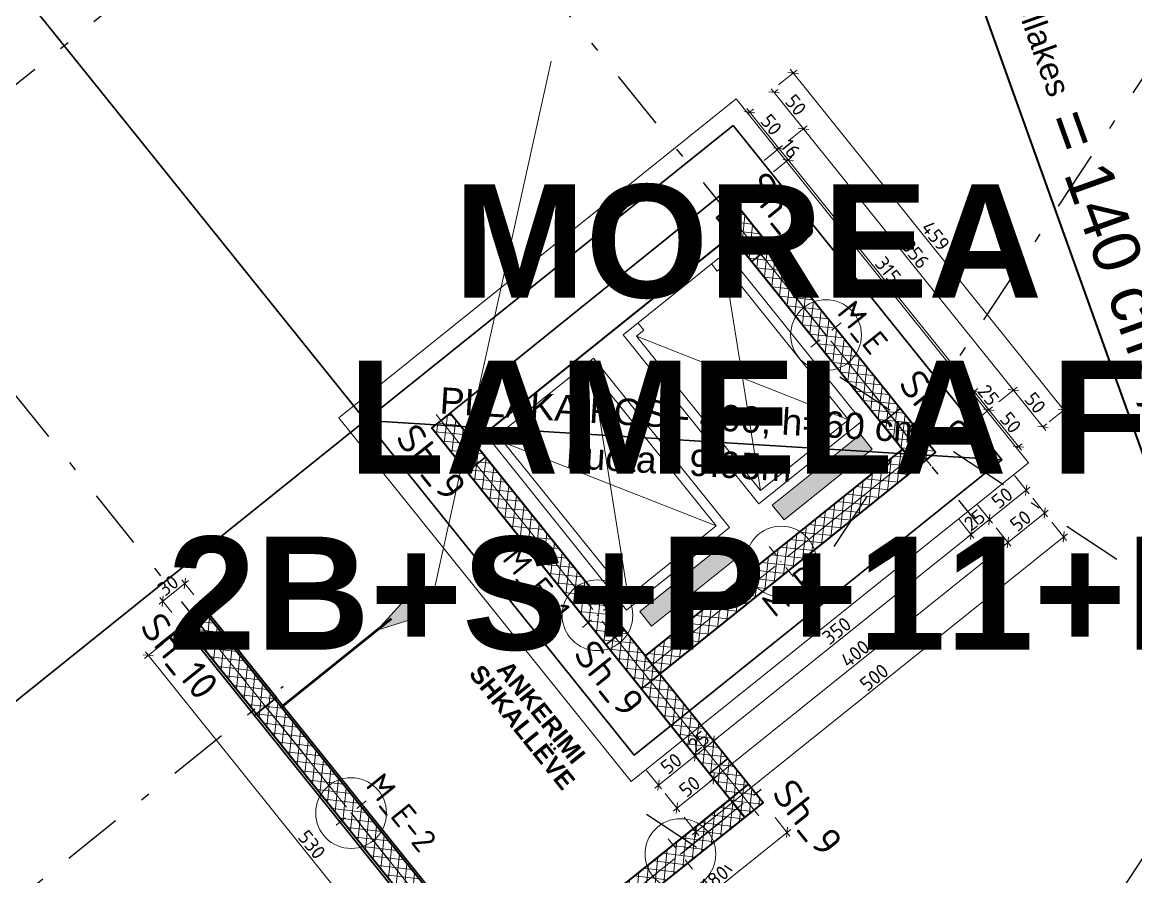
# Model space of a CAD drawing. Header units: metres. Extents: x 7511864 to 7512702, y 4691584 to 4692636.
# Drawn here: x 7511978.05 to 7511989.86, y 4692328.7 to 4692337.76 of the extents above; entities that cross this region are included whole.
import ezdxf

# ---------------------------------------------------------------- set-up
doc = ezdxf.new("R2010")
doc.units = ezdxf.units.M
doc.header["$PDMODE"] = 32
doc.header["$PDSIZE"] = 0.75
doc.linetypes.add('Dot & Dashed', pattern=[134.05555248260504, 63.499999999986, -35.27777777776999, 0, -35.27777470484902])
doc.layers.get('0').update_dxf_attribs({"lineweight": 0})
doc.layers.get('Defpoints').update_dxf_attribs({"lineweight": 0})
for name, color, linetype, lineweight in [('2D Drafting - General', 7, 'Continuous', 0), ('2D Drafting - General_Pen_No__18', 9, 'Continuous', 15), ('2D Drafting - General_Pen_No__6', 5, 'Continuous', 35), ('A - Akset_Pen_No__47', 7, 'Continuous', 25), ('A - Fill zone_Pen_No__18', 9, 'Continuous', 15), ('A - Fleta_Pen_No__1', 7, 'Continuous', 0), ('A - Pllaka meskatit_Pen_No__7', 7, 'Continuous', 35), ('A - Shtyllat_Pen_No__101', 252, 'Continuous', 13), ('A - Shtyllat_Pen_No__22', 8, 'Continuous', 35), ('Drawing & Figure_Pen_No__6', 5, 'Continuous', 35), ('etazha', 7, 'Continuous', 0), ('lifti project', 4, 'Continuous', 0)]:
    doc.layers.add(name, color=color, linetype=linetype, lineweight=lineweight)
doc.layers.add('2D Drafting - General_Pen_No__106', color=171, linetype='Continuous', lineweight=0, true_color=0xaaaaff)
doc.layers.add('A - Fill zone_Pen_No__102', color=7, linetype='Continuous', lineweight=0, true_color=0xcccccc)
doc.layers.add('A - Shtyllat', color=7, linetype='Continuous')
doc.styles.add('GENERATED_STYLE_1', font='arialbd.ttf')
doc.styles.add('GENERATED_STYLE_2', font='arial.ttf')
doc.styles.add('GENERATED_STYLE_4', font='arialbd.ttf')
doc.styles.add('K.B', font='isocpeur.ttf')
doc.dimstyles.new('FT 1_50', dxfattribs={"dimtxt": 15, "dimasz": 8, "dimexe": 5, "dimexo": 20, "dimgap": 2, "dimtad": 1, "dimdec": 0, "dimtxsty": 'K.B', "dimblk": 'OBLIQUE', "dimcen": 2.5, "dimdle": 5, "dimclrd": 256, "dimclre": 256, "dimclrt": 256, "dimadec": 0, "dimazin": 0, "dimtfac": 1, "dimtdec": 0, "dimtmove": 0, "dimatfit": 3, "dimldrblk": 'ARCHTICK', "dimfxl": 20, "dimfxlon": 1, "dimarcsym": 0})
pattern_1 = [(44.99999999999999, (0, 0), (-64.34671472773822, 64.34671472773826), []), (135.0000000000002, (0, 0), (64.34671472773803, 64.34671472773844), [])]

# ---------------------------------------------------------------- blocks, each defined once
blk = doc.blocks.new('Slab_2', base_point=(230711.063749268, -31544.67652926594))
at = {"layer": 'A - Pllaka meskatit_Pen_No__7', "color": 7, "linetype": 'Continuous', "lineweight": 35, "flags": 128}
blk.add_lwpolyline([(242711.963749268, -39216.15496789213), (245611.9637492683, -39216.15496789213), (245611.9637492683, -42716.15496789185), (242711.963749268, -42716.15496789185)], close=True, dxfattribs=at)
blk = doc.blocks.new('Column_44', base_point=(244961.963749268, -42841.15496789217))
at = {"layer": 'A - Shtyllat_Pen_No__101', "linetype": 'Continuous', "lineweight": 13}
h = blk.add_hatch(dxfattribs=at)
h.set_pattern_fill('CONCRETE_BLOCK', color=252, style=0, pattern_type=2)
h.set_pattern_definition(pattern_1)
h.paths.add_polyline_path([(242311.9637492679, -42716.15496789238), (242311.963749268, -42966.15496789238), (247611.963749268, -42966.15496789195), (247611.9637492679, -42716.15496789195)])
at = {"layer": 'A - Shtyllat_Pen_No__101', "color": 252, "linetype": 'Continuous', "lineweight": 13}
for p, q in [((244961.963749268, -42761.15496789217), (244961.9637492679, -42636.15496789217)), ((244881.9637492679, -42841.15496789217), (242231.963749268, -42841.15496789238)), ((245041.963749268, -42841.15496789216), (247691.9637492679, -42841.15496789195)), ((244961.963749268, -42921.15496789217), (244961.963749268, -43046.15496789217))]:
    blk.add_line(p, q, dxfattribs=at)
blk.add_point((244961.963749268, -42841.15496789217), dxfattribs=at)
at = {"layer": 'A - Shtyllat_Pen_No__22', "color": 8, "linetype": 'Continuous', "lineweight": 35, "flags": 128}
blk.add_lwpolyline([(242311.9637492679, -42716.15496789238), (242311.963749268, -42966.15496789238), (247611.963749268, -42966.15496789195), (247611.9637492679, -42716.15496789195)], close=True, dxfattribs=at)
blk = doc.blocks.new('Column_45', base_point=(244961.963749268, -46191.15496789163))
at = {"layer": 'A - Shtyllat_Pen_No__101', "linetype": 'Continuous', "lineweight": 13}
h = blk.add_hatch(dxfattribs=at)
h.set_pattern_fill('CONCRETE_BLOCK', color=252, style=0, pattern_type=2)
h.set_pattern_definition(pattern_1)
h.paths.add_polyline_path([(242311.9637492679, -46066.15496789185), (242311.963749268, -46316.15496789185), (247611.963749268, -46316.15496789142), (247611.9637492679, -46066.15496789142)])
at = {"layer": 'A - Shtyllat_Pen_No__101', "color": 252, "linetype": 'Continuous', "lineweight": 13}
for p, q in [((244961.963749268, -46111.15496789163), (244961.9637492679, -45986.15496789163)), ((244881.9637492679, -46191.15496789164), (242231.963749268, -46191.15496789185)), ((244961.963749268, -46271.15496789163), (244961.963749268, -46396.15496789163)), ((245041.963749268, -46191.15496789163), (247691.9637492679, -46191.15496789142))]:
    blk.add_line(p, q, dxfattribs=at)
blk.add_point((244961.963749268, -46191.15496789163), dxfattribs=at)
at = {"layer": 'A - Shtyllat_Pen_No__22', "color": 8, "linetype": 'Continuous', "lineweight": 35, "flags": 128}
blk.add_lwpolyline([(242311.9637492679, -46066.15496789185), (242311.963749268, -46316.15496789185), (247611.963749268, -46316.15496789142), (247611.9637492679, -46066.15496789142)], close=True, dxfattribs=at)
blk = doc.blocks.new('Column_46', base_point=(247486.9637492678, -43741.15496789196))
at = {"layer": 'A - Shtyllat_Pen_No__101', "linetype": 'Continuous', "lineweight": 13}
h = blk.add_hatch(dxfattribs=at)
h.set_pattern_fill('CONCRETE_BLOCK', color=252, style=0, pattern_type=2)
h.set_pattern_definition(pattern_1)
h.paths.add_polyline_path([(247611.9637492678, -42966.15496789195), (247361.9637492678, -42966.15496789197), (247361.9637492679, -44516.15496789197), (247611.9637492679, -44516.15496789195)])
at = {"layer": 'A - Shtyllat_Pen_No__101', "color": 252, "linetype": 'Continuous', "lineweight": 13}
for p, q in [((247486.9637492678, -43661.15496789196), (247486.9637492678, -42886.15496789196)), ((247406.9637492678, -43741.15496789197), (247281.9637492678, -43741.15496789197)), ((247566.9637492678, -43741.15496789195), (247691.9637492678, -43741.15496789195)), ((247486.9637492678, -43821.15496789195), (247486.9637492679, -44596.15496789195))]:
    blk.add_line(p, q, dxfattribs=at)
blk.add_point((247486.9637492678, -43741.15496789196), dxfattribs=at)
at = {"layer": 'A - Shtyllat_Pen_No__22', "color": 8, "linetype": 'Continuous', "lineweight": 35, "flags": 128}
blk.add_lwpolyline([(247611.9637492678, -42966.15496789195), (247361.9637492678, -42966.15496789197), (247361.9637492679, -44516.15496789197), (247611.9637492679, -44516.15496789195)], close=True, dxfattribs=at)
blk = doc.blocks.new('Column_48', base_point=(244161.963749268, -39091.154967892))
at = {"layer": 'A - Shtyllat_Pen_No__101', "linetype": 'Continuous', "lineweight": 13}
h = blk.add_hatch(dxfattribs=at)
h.set_pattern_fill('CONCRETE_BLOCK', color=252, style=0, pattern_type=2)
h.set_pattern_definition(pattern_1)
h.paths.add_polyline_path([(242461.963749268, -38966.15496789213), (242461.963749268, -39216.15496789213), (245861.963749268, -39216.15496789186), (245861.963749268, -38966.15496789186)])
at = {"layer": 'A - Shtyllat_Pen_No__101', "color": 252, "linetype": 'Continuous', "lineweight": 13}
for p, q in [((244161.963749268, -39011.154967892), (244161.9637492679, -38886.154967892)), ((244081.963749268, -39091.15496789201), (242381.963749268, -39091.15496789214)), ((244161.963749268, -39171.15496789199), (244161.963749268, -39296.15496789199)), ((244241.963749268, -39091.15496789199), (245941.963749268, -39091.15496789185))]:
    blk.add_line(p, q, dxfattribs=at)
blk.add_point((244161.963749268, -39091.154967892), dxfattribs=at)
at = {"layer": 'A - Shtyllat_Pen_No__22', "color": 8, "linetype": 'Continuous', "lineweight": 35, "flags": 128}
blk.add_lwpolyline([(242461.963749268, -38966.15496789213), (242461.963749268, -39216.15496789213), (245861.963749268, -39216.15496789186), (245861.963749268, -38966.15496789186)], close=True, dxfattribs=at)
blk = doc.blocks.new('Polyline_1', base_point=(517122.6271394031, 103559.7212213962))
at = {"layer": '2D Drafting - General_Pen_No__106', "linetype": 'Continuous', "lineweight": 13, "true_color": 0xaaaaff}
blk.add_hatch(color=161, dxfattribs=at).paths.add_polyline_path([(517122.6271394031, 103559.7212213962), (516672.4406317802, 103734.6074405314), (516645.3110857602, 103486.083824485)])
at = {"layer": '2D Drafting - General_Pen_No__106', "color": 161, "linetype": 'Continuous', "lineweight": 13, "true_color": 0xaaaaff}
for p, q in [((516645.3110857602, 103486.083824485), (516672.4406317802, 103734.6074405314)), ((517122.6271394031, 103559.7212213962), (516672.4406317802, 103734.6074405314)), ((517122.6271394031, 103559.7212213962), (516645.3110857602, 103486.083824485))]:
    blk.add_line(p, q, dxfattribs=at)
at = {"layer": '2D Drafting - General_Pen_No__106', "color": 161, "linetype": 'Continuous', "lineweight": 13, "true_color": 0xaaaaff, "flags": 128}
blk.add_lwpolyline([(516658.8758587702, 103610.3456325082), (516422.8888350594, 103636.1066483897), (513444.5917560837, 101244.0524193761)], dxfattribs=at)
blk = doc.blocks.new('Polyline_6', base_point=(513092.847233723, 122512.1767341669))
at = {"layer": '2D Drafting - General_Pen_No__106', "linetype": 'Continuous', "lineweight": 13, "true_color": 0xaaaaff}
blk.add_hatch(color=161, dxfattribs=at).paths.add_polyline_path([(513092.847233723, 122512.1767341669), (513267.7334528583, 122962.3632417897), (513019.2098368119, 122989.4927878098)])
at = {"layer": '2D Drafting - General_Pen_No__106', "color": 161, "linetype": 'Continuous', "lineweight": 13, "true_color": 0xaaaaff}
for p, q in [((513019.2098368119, 122989.4927878098), (513267.7334528583, 122962.3632417897)), ((513092.847233723, 122512.1767341669), (513019.2098368119, 122989.4927878098)), ((513092.847233723, 122512.1767341669), (513267.7334528583, 122962.3632417897))]:
    blk.add_line(p, q, dxfattribs=at)
at = {"layer": '2D Drafting - General_Pen_No__106', "color": 161, "linetype": 'Continuous', "lineweight": 13, "true_color": 0xaaaaff, "flags": 128}
blk.add_lwpolyline([(513143.4716448351, 122975.9280147997), (513169.2326607167, 123211.9150385105), (509541.6338552939, 127728.5630286952)], dxfattribs=at)
blk = doc.blocks.new('Column_5', base_point=(245736.9637492681, 24033.84503210816))
at = {"layer": 'A - Shtyllat_Pen_No__101', "linetype": 'Continuous', "lineweight": 13}
h = blk.add_hatch(dxfattribs=at)
h.set_pattern_fill('CONCRETE_BLOCK', color=252, style=0, pattern_type=2)
h.set_pattern_definition(pattern_1)
h.paths.add_polyline_path([(245861.963749268, 25783.84503210817), (245611.963749268, 25783.84503210815), (245611.9637492683, 22283.84503210815), (245861.9637492683, 22283.84503210817)])
at = {"layer": 'A - Shtyllat_Pen_No__101', "color": 252, "linetype": 'Continuous', "lineweight": 13}
for p, q in [((245736.9637492681, 24113.84503210816), (245736.963749268, 25863.84503210816)), ((245656.9637492681, 24033.84503210815), (245531.9637492681, 24033.84503210814)), ((245816.9637492681, 24033.84503210817), (245941.9637492681, 24033.84503210818)), ((245736.9637492681, 23953.84503210816), (245736.9637492683, 22203.84503210816))]:
    blk.add_line(p, q, dxfattribs=at)
blk.add_point((245736.9637492681, 24033.84503210816), dxfattribs=at)
at = {"layer": 'A - Shtyllat_Pen_No__22', "color": 8, "linetype": 'Continuous', "lineweight": 35, "flags": 128}
blk.add_lwpolyline([(245861.963749268, 25783.84503210817), (245611.963749268, 25783.84503210815), (245611.9637492683, 22283.84503210815), (245861.9637492683, 22283.84503210817)], close=True, dxfattribs=at)
blk = doc.blocks.new('_Oblique')
at = {"color": 0, "linetype": 'ByBlock', "lineweight": -2}
blk.add_line((-0.5, -0.5), (0.5, 0.5), dxfattribs=at)
blk = doc.blocks.new('*D157')
at = {"lineweight": -2, "transparency": 16777216}
for p, q in [((2797.045953142348, 2563.671766032253), (2737.545953142348, 2563.671766032253)), ((2742.545953142348, 2562.962365837883), (2742.545953142348, 2568.671766032253)), ((2792.045953142348, 2543.671766032253), (2792.045953142348, 2568.671766032253))]:
    blk.add_line(p, q, dxfattribs=at)
at = {"layer": 'Defpoints', "color": 0, "lineweight": -3, "transparency": 16777216}
for p in [(2742.545953142348, 2563.671766032253), (2742.545953142348, 2542.962365837883), (2792.045953142348, 2492.962365837854)]:
    blk.add_point(p, dxfattribs=at)
at = {"lineweight": -2, "transparency": 16777216, "xscale": 8, "yscale": 8, "zscale": 8, "rotation": 180}
blk.add_blockref('_Oblique', (2742.545953142348, 2563.671766032253), dxfattribs=at)
at = {"lineweight": -2, "transparency": 16777216, "xscale": 8, "yscale": 8, "zscale": 8}
blk.add_blockref('_Oblique', (2792.045953142348, 2563.671766032253), dxfattribs=at)
at = {"transparency": 16777216, "insert": (2767.295953142348, 2573.171766032253), "char_height": 15, "attachment_point": 5, "style": 'K.B'}
blk.add_mtext('50', dxfattribs=at)
blk = doc.blocks.new('_ArchTick')
at = {"color": 0, "linetype": 'ByBlock', "const_width": 0.15}
blk.add_lwpolyline([(-0.5, -0.5), (0.5, 0.5)], dxfattribs=at)
blk = doc.blocks.new('*D158')
at = {"lineweight": -2, "transparency": 16777216}
for p, q in [((2787.045953142348, 2563.671766032253), (3152.545953142348, 2563.671766032253)), ((2792.045953142348, 2543.671766032253), (2792.045953142348, 2568.671766032253)), ((3147.545953142348, 2543.671766032253), (3147.545953142348, 2568.671766032253))]:
    blk.add_line(p, q, dxfattribs=at)
at = {"layer": 'Defpoints', "color": 0, "lineweight": -3, "transparency": 16777216}
for p in [(3147.545953142348, 2563.671766032253), (2792.045953142348, 2492.962365837854), (3147.545953142348, 2492.962365837883)]:
    blk.add_point(p, dxfattribs=at)
at = {"lineweight": -2, "transparency": 16777216, "xscale": 8, "yscale": 8, "zscale": 8, "rotation": 180}
blk.add_blockref('_Oblique', (2792.045953142348, 2563.671766032253), dxfattribs=at)
at = {"lineweight": -2, "transparency": 16777216, "xscale": 8, "yscale": 8, "zscale": 8}
blk.add_blockref('_Oblique', (3147.545953142348, 2563.671766032253), dxfattribs=at)
at = {"transparency": 16777216, "insert": (2969.795953142348, 2573.171766032253), "char_height": 15, "attachment_point": 5, "style": 'K.B'}
blk.add_mtext('356', dxfattribs=at)
blk = doc.blocks.new('*D159')
at = {"lineweight": -2, "transparency": 16777216}
for p, q in [((3142.545953142348, 2563.671766032253), (3202.545953142348, 2563.671766032253)), ((3147.545953142348, 2543.671766032253), (3147.545953142348, 2568.671766032253)), ((3197.545953142348, 2562.962365837883), (3197.545953142348, 2568.671766032253))]:
    blk.add_line(p, q, dxfattribs=at)
at = {"layer": 'Defpoints', "color": 0, "lineweight": -3, "transparency": 16777216}
for p in [(3197.545953142348, 2563.671766032253), (3197.545953142348, 2542.962365837883), (3147.545953142348, 2492.962365837883)]:
    blk.add_point(p, dxfattribs=at)
at = {"lineweight": -2, "transparency": 16777216, "xscale": 8, "yscale": 8, "zscale": 8, "rotation": 180}
blk.add_blockref('_Oblique', (3147.545953142348, 2563.671766032253), dxfattribs=at)
at = {"lineweight": -2, "transparency": 16777216, "xscale": 8, "yscale": 8, "zscale": 8}
blk.add_blockref('_Oblique', (3197.545953142348, 2563.671766032253), dxfattribs=at)
at = {"transparency": 16777216, "insert": (3172.545953142348, 2573.171766032253), "char_height": 15, "attachment_point": 5, "style": 'K.B'}
blk.add_mtext('50', dxfattribs=at)
blk = doc.blocks.new('*D160')
at = {"lineweight": -2, "transparency": 16777216}
for p, q in [((2739.045953142348, 2572.178724345714), (2739.045953142348, 2597.178724345714)), ((3197.545953142348, 2572.178724345714), (3197.545953142348, 2597.178724345714)), ((2734.045953142348, 2592.178724345714), (3202.545953142348, 2592.178724345714))]:
    blk.add_line(p, q, dxfattribs=at)
at = {"layer": 'Defpoints', "color": 0, "lineweight": -3, "transparency": 16777216}
for p in [(3197.545953142348, 2592.178724345714), (2739.045953142348, 2542.962365837883), (3197.545953142348, 2542.962365837883)]:
    blk.add_point(p, dxfattribs=at)
at = {"lineweight": -2, "transparency": 16777216, "xscale": 8, "yscale": 8, "zscale": 8, "rotation": 180}
blk.add_blockref('_Oblique', (2739.045953142348, 2592.178724345714), dxfattribs=at)
at = {"lineweight": -2, "transparency": 16777216, "xscale": 8, "yscale": 8, "zscale": 8}
blk.add_blockref('_Oblique', (3197.545953142348, 2592.178724345714), dxfattribs=at)
at = {"transparency": 16777216, "insert": (2968.295953142348, 2601.678724345714), "char_height": 15, "attachment_point": 5, "style": 'K.B'}
blk.add_mtext('459', dxfattribs=at)
blk = doc.blocks.new('*D161')
at = {"lineweight": -2, "transparency": 16777216}
for p, q in [((3218.608005833936, 2057.824132168475), (3243.608005833936, 2057.824132168475)), ((3238.608005833936, 2062.824132168475), (3238.608005833936, 2002.824132168475)), ((3218.608005833936, 2007.824132168475), (3243.608005833936, 2007.824132168475))]:
    blk.add_line(p, q, dxfattribs=at)
at = {"layer": 'Defpoints', "color": 0, "lineweight": -3, "transparency": 16777216}
for p in [(3147.545953142348, 2057.824132168475), (3197.545953142348, 2007.824132168475), (3238.608005833936, 2007.824132168475)]:
    blk.add_point(p, dxfattribs=at)
at = {"lineweight": -2, "transparency": 16777216, "xscale": 8, "yscale": 8, "zscale": 8}
for p, rotation in [((3238.608005833936, 2057.824132168475), 90), ((3238.608005833936, 2007.824132168475), 270)]:
    blk.add_blockref('_Oblique', p, dxfattribs=dict(at, rotation=rotation))
at = {"transparency": 16777216, "insert": (3229.108005833935, 2032.824132168476), "char_height": 15, "attachment_point": 5, "rotation": 90, "style": 'K.B'}
blk.add_mtext('50', dxfattribs=at)
blk = doc.blocks.new('*D162')
at = {"lineweight": -2, "transparency": 16777216}
for p, q in [((3218.608005833936, 2082.824132168497), (3243.608005833936, 2082.824132168497)), ((3238.608005833936, 2052.824132168475), (3238.608005833936, 2087.824132168497)), ((3218.608005833936, 2057.824132168475), (3243.608005833936, 2057.824132168475))]:
    blk.add_line(p, q, dxfattribs=at)
at = {"layer": 'Defpoints', "color": 0, "lineweight": -3, "transparency": 16777216}
for p in [(3147.545953142362, 2082.824132168497), (3238.608005833936, 2082.824132168497), (3147.545953142348, 2057.824132168475)]:
    blk.add_point(p, dxfattribs=at)
at = {"lineweight": -2, "transparency": 16777216, "xscale": 8, "yscale": 8, "zscale": 8}
for p, rotation in [((3238.608005833936, 2082.824132168497), 90), ((3238.608005833936, 2057.824132168475), 270)]:
    blk.add_blockref('_Oblique', p, dxfattribs=dict(at, rotation=rotation))
at = {"transparency": 16777216, "insert": (3229.108005833935, 2070.324132168487), "char_height": 15, "attachment_point": 5, "rotation": 90, "style": 'K.B'}
blk.add_mtext('25', dxfattribs=at)
blk = doc.blocks.new('*D163')
at = {"lineweight": -2, "transparency": 16777216}
for p, q in [((3218.608005833936, 2432.824132168497), (3243.608005833936, 2432.824132168497)), ((3238.608005833936, 2077.824132168497), (3238.608005833936, 2437.824132168497)), ((3218.608005833936, 2082.824132168497), (3243.608005833936, 2082.824132168497))]:
    blk.add_line(p, q, dxfattribs=at)
at = {"layer": 'Defpoints', "color": 0, "lineweight": -3, "transparency": 16777216}
for p in [(3147.545953142351, 2432.824132168497), (3238.608005833936, 2432.824132168497), (3147.545953142362, 2082.824132168497)]:
    blk.add_point(p, dxfattribs=at)
at = {"lineweight": -2, "transparency": 16777216, "xscale": 8, "yscale": 8, "zscale": 8}
for p, rotation in [((3238.608005833936, 2432.824132168497), 90), ((3238.608005833936, 2082.824132168497), 270)]:
    blk.add_blockref('_Oblique', p, dxfattribs=dict(at, rotation=rotation))
at = {"transparency": 16777216, "insert": (3229.108005833935, 2257.824132168498), "char_height": 15, "attachment_point": 5, "rotation": 90, "style": 'K.B'}
blk.add_mtext('350', dxfattribs=at)
blk = doc.blocks.new('*D164')
at = {"lineweight": -2, "transparency": 16777216}
for p, q in [((3218.608005833936, 2457.824132168496), (3243.608005833936, 2457.824132168496)), ((3238.608005833936, 2427.824132168496), (3238.608005833936, 2462.824132168496)), ((3218.608005833936, 2432.824132168496), (3243.608005833936, 2432.824132168496))]:
    blk.add_line(p, q, dxfattribs=at)
at = {"layer": 'Defpoints', "color": 0, "lineweight": -3, "transparency": 16777216}
for p in [(3147.545953142348, 2457.824132168496), (3238.608005833936, 2457.824132168496), (3147.545953142351, 2432.824132168496)]:
    blk.add_point(p, dxfattribs=at)
at = {"lineweight": -2, "transparency": 16777216, "xscale": 8, "yscale": 8, "zscale": 8}
for p, rotation in [((3238.608005833936, 2457.824132168496), 90), ((3238.608005833936, 2432.824132168496), 270)]:
    blk.add_blockref('_Oblique', p, dxfattribs=dict(at, rotation=rotation))
at = {"transparency": 16777216, "insert": (3229.108005833935, 2445.324132168497), "char_height": 15, "attachment_point": 5, "rotation": 90, "style": 'K.B'}
blk.add_mtext('25', dxfattribs=at)
blk = doc.blocks.new('*D165')
at = {"lineweight": -2, "transparency": 16777216}
for p, q in [((3218.608005833936, 2507.824132168497), (3243.608005833936, 2507.824132168497)), ((3238.608005833936, 2452.824132168497), (3238.608005833936, 2512.824132168497)), ((3218.608005833936, 2457.824132168497), (3243.608005833936, 2457.824132168497))]:
    blk.add_line(p, q, dxfattribs=at)
at = {"layer": 'Defpoints', "color": 0, "lineweight": -3, "transparency": 16777216}
for p in [(3197.545953142348, 2507.824132168497), (3238.608005833936, 2507.824132168497), (3147.545953142348, 2457.824132168497)]:
    blk.add_point(p, dxfattribs=at)
at = {"lineweight": -2, "transparency": 16777216, "xscale": 8, "yscale": 8, "zscale": 8}
for p, rotation in [((3238.608005833936, 2507.824132168497), 90), ((3238.608005833936, 2457.824132168497), 270)]:
    blk.add_blockref('_Oblique', p, dxfattribs=dict(at, rotation=rotation))
at = {"transparency": 16777216, "insert": (3229.108005833935, 2482.824132168498), "char_height": 15, "attachment_point": 5, "rotation": 90, "style": 'K.B'}
blk.add_mtext('50', dxfattribs=at)
blk = doc.blocks.new('*D166')
at = {"lineweight": -2, "transparency": 16777216}
for p, q in [((3249.809891689751, 2057.824132168475), (3274.809891689751, 2057.824132168475)), ((3269.809891689751, 2062.824132168475), (3269.809891689751, 2002.824132168475)), ((3249.809891689751, 2007.824132168475), (3274.809891689751, 2007.824132168475))]:
    blk.add_line(p, q, dxfattribs=at)
at = {"layer": 'Defpoints', "color": 0, "lineweight": -3, "transparency": 16777216}
for p in [(3147.545953142348, 2057.824132168475), (3197.545953142348, 2007.824132168475), (3269.809891689751, 2007.824132168475)]:
    blk.add_point(p, dxfattribs=at)
at = {"lineweight": -2, "transparency": 16777216, "xscale": 8, "yscale": 8, "zscale": 8}
for p, rotation in [((3269.809891689751, 2057.824132168475), 90), ((3269.809891689751, 2007.824132168475), 270)]:
    blk.add_blockref('_Oblique', p, dxfattribs=dict(at, rotation=rotation))
at = {"transparency": 16777216, "insert": (3260.30989168975, 2032.824132168476), "char_height": 15, "attachment_point": 5, "rotation": 90, "style": 'K.B'}
blk.add_mtext('50', dxfattribs=at)
blk = doc.blocks.new('*D167')
at = {"lineweight": -2, "transparency": 16777216}
for p, q in [((3249.809891689751, 2457.824132168497), (3274.809891689751, 2457.824132168497)), ((3269.809891689751, 2052.824132168475), (3269.809891689751, 2462.824132168497)), ((3249.809891689751, 2057.824132168475), (3274.809891689751, 2057.824132168475))]:
    blk.add_line(p, q, dxfattribs=at)
at = {"layer": 'Defpoints', "color": 0, "lineweight": -3, "transparency": 16777216}
for p in [(3147.545953142348, 2457.824132168497), (3269.809891689751, 2457.824132168497), (3147.545953142348, 2057.824132168475)]:
    blk.add_point(p, dxfattribs=at)
at = {"lineweight": -2, "transparency": 16777216, "xscale": 8, "yscale": 8, "zscale": 8}
for p, rotation in [((3269.809891689751, 2457.824132168497), 90), ((3269.809891689751, 2057.824132168475), 270)]:
    blk.add_blockref('_Oblique', p, dxfattribs=dict(at, rotation=rotation))
at = {"transparency": 16777216, "insert": (3260.30989168975, 2257.824132168487), "char_height": 15, "attachment_point": 5, "rotation": 90, "style": 'K.B'}
blk.add_mtext('400', dxfattribs=at)
blk = doc.blocks.new('*D168')
at = {"lineweight": -2, "transparency": 16777216}
for p, q in [((3249.809891689751, 2507.824132168497), (3274.809891689751, 2507.824132168497)), ((3269.809891689751, 2452.824132168497), (3269.809891689751, 2512.824132168497)), ((3249.809891689751, 2457.824132168497), (3274.809891689751, 2457.824132168497))]:
    blk.add_line(p, q, dxfattribs=at)
at = {"layer": 'Defpoints', "color": 0, "lineweight": -3, "transparency": 16777216}
for p in [(3197.545953142348, 2507.824132168497), (3269.809891689751, 2507.824132168497), (3147.545953142348, 2457.824132168497)]:
    blk.add_point(p, dxfattribs=at)
at = {"lineweight": -2, "transparency": 16777216, "xscale": 8, "yscale": 8, "zscale": 8}
for p, rotation in [((3269.809891689751, 2507.824132168497), 90), ((3269.809891689751, 2457.824132168497), 270)]:
    blk.add_blockref('_Oblique', p, dxfattribs=dict(at, rotation=rotation))
at = {"transparency": 16777216, "insert": (3260.30989168975, 2482.824132168498), "char_height": 15, "attachment_point": 5, "rotation": 90, "style": 'K.B'}
blk.add_mtext('50', dxfattribs=at)
blk = doc.blocks.new('*D169')
at = {"lineweight": -2, "transparency": 16777216}
for p, q in [((3282.11226981767, 2507.824132168497), (3307.11226981767, 2507.824132168497)), ((3302.11226981767, 2512.824132168497), (3302.11226981767, 2002.824132168475)), ((3282.11226981767, 2007.824132168475), (3307.11226981767, 2007.824132168475))]:
    blk.add_line(p, q, dxfattribs=at)
at = {"layer": 'Defpoints', "color": 0, "lineweight": -3, "transparency": 16777216}
for p in [(3197.545953142348, 2507.824132168497), (3197.545953142348, 2007.824132168475), (3302.11226981767, 2007.824132168475)]:
    blk.add_point(p, dxfattribs=at)
at = {"lineweight": -2, "transparency": 16777216, "xscale": 8, "yscale": 8, "zscale": 8}
for p, rotation in [((3302.11226981767, 2507.824132168497), 90), ((3302.11226981767, 2007.824132168475), 270)]:
    blk.add_blockref('_Oblique', p, dxfattribs=dict(at, rotation=rotation))
at = {"transparency": 16777216, "insert": (3292.612269817669, 2257.824132168487), "char_height": 15, "attachment_point": 5, "rotation": 90, "style": 'K.B'}
blk.add_mtext('500', dxfattribs=at)
blk = doc.blocks.new('*D170')
at = {"lineweight": -2, "transparency": 16777216}
for p, q in [((3202.545953142348, 2530.248175450069), (3142.545953142348, 2530.248175450069)), ((3147.545953142348, 2510.248175450069), (3147.545953142348, 2535.248175450069)), ((3197.545953142348, 2527.824132168497), (3197.545953142348, 2535.248175450069))]:
    blk.add_line(p, q, dxfattribs=at)
at = {"layer": 'Defpoints', "color": 0, "lineweight": -3, "transparency": 16777216}
for p in [(3147.545953142348, 2530.248175450069), (3197.545953142348, 2507.824132168497), (3147.545953142348, 2457.824132168497)]:
    blk.add_point(p, dxfattribs=at)
at = {"lineweight": -2, "transparency": 16777216, "xscale": 8, "yscale": 8, "zscale": 8, "rotation": 180}
blk.add_blockref('_Oblique', (3147.545953142348, 2530.248175450069), dxfattribs=at)
at = {"lineweight": -2, "transparency": 16777216, "xscale": 8, "yscale": 8, "zscale": 8}
blk.add_blockref('_Oblique', (3197.545953142348, 2530.248175450069), dxfattribs=at)
at = {"transparency": 16777216, "insert": (3172.545953142348, 2539.748175450069), "char_height": 15, "attachment_point": 5, "style": 'K.B'}
blk.add_mtext('50', dxfattribs=at)
blk = doc.blocks.new('*D171')
at = {"lineweight": -2, "transparency": 16777216}
for p, q in [((3152.545953142351, 2530.248175450068), (3117.545953142333, 2530.248175450068)), ((3122.545953142333, 2510.248175450068), (3122.545953142333, 2535.248175450068)), ((3147.545953142351, 2510.248175450068), (3147.545953142351, 2535.248175450068))]:
    blk.add_line(p, q, dxfattribs=at)
at = {"layer": 'Defpoints', "color": 0, "lineweight": -3, "transparency": 16777216}
for p in [(3122.545953142333, 2530.248175450068), (3122.545953142333, 2432.824132168471), (3147.545953142351, 2432.824132168496)]:
    blk.add_point(p, dxfattribs=at)
at = {"lineweight": -2, "transparency": 16777216, "xscale": 8, "yscale": 8, "zscale": 8, "rotation": 180}
blk.add_blockref('_Oblique', (3122.545953142333, 2530.248175450068), dxfattribs=at)
at = {"lineweight": -2, "transparency": 16777216, "xscale": 8, "yscale": 8, "zscale": 8}
blk.add_blockref('_Oblique', (3147.545953142351, 2530.248175450068), dxfattribs=at)
at = {"transparency": 16777216, "insert": (3135.045953142342, 2539.748175450068), "char_height": 15, "attachment_point": 5, "style": 'K.B'}
blk.add_mtext('25', dxfattribs=at)
blk = doc.blocks.new('*D172')
at = {"lineweight": -2, "transparency": 16777216}
for p, q in [((2802.545953142348, 2530.24817545007), (3127.545953142333, 2530.24817545007)), ((2807.545953142348, 2510.24817545007), (2807.545953142348, 2535.24817545007)), ((3122.545953142333, 2510.24817545007), (3122.545953142333, 2535.24817545007))]:
    blk.add_line(p, q, dxfattribs=at)
at = {"layer": 'Defpoints', "color": 0, "lineweight": -3, "transparency": 16777216}
for p in [(3122.545953142333, 2530.24817545007), (2807.545953142348, 2457.824132168469), (3122.545953142333, 2432.824132168496)]:
    blk.add_point(p, dxfattribs=at)
at = {"lineweight": -2, "transparency": 16777216, "xscale": 8, "yscale": 8, "zscale": 8, "rotation": 180}
blk.add_blockref('_Oblique', (2807.545953142348, 2530.24817545007), dxfattribs=at)
at = {"lineweight": -2, "transparency": 16777216, "xscale": 8, "yscale": 8, "zscale": 8}
blk.add_blockref('_Oblique', (3122.545953142333, 2530.24817545007), dxfattribs=at)
at = {"transparency": 16777216, "insert": (2965.04595314234, 2539.74817545007), "char_height": 15, "attachment_point": 5, "style": 'K.B'}
blk.add_mtext('315', dxfattribs=at)
blk = doc.blocks.new('*D173')
at = {"lineweight": -2, "transparency": 16777216}
for p, q in [((2812.545953142348, 2530.24817545007), (2787.045953142348, 2530.24817545007)), ((2792.045953142348, 2510.24817545007), (2792.045953142348, 2535.24817545007)), ((2807.545953142348, 2510.24817545007), (2807.545953142348, 2535.24817545007))]:
    blk.add_line(p, q, dxfattribs=at)
at = {"layer": 'Defpoints', "color": 0, "lineweight": -3, "transparency": 16777216}
for p in [(2792.045953142348, 2530.24817545007), (2792.045953142348, 2457.824132168469), (2807.545953142348, 2457.824132168469)]:
    blk.add_point(p, dxfattribs=at)
at = {"lineweight": -2, "transparency": 16777216, "xscale": 8, "yscale": 8, "zscale": 8, "rotation": 180}
blk.add_blockref('_Oblique', (2792.045953142348, 2530.24817545007), dxfattribs=at)
at = {"lineweight": -2, "transparency": 16777216, "xscale": 8, "yscale": 8, "zscale": 8}
blk.add_blockref('_Oblique', (2807.545953142348, 2530.24817545007), dxfattribs=at)
at = {"transparency": 16777216, "insert": (2799.795953142348, 2539.74817545007), "char_height": 15, "attachment_point": 5, "style": 'K.B'}
blk.add_mtext('16', dxfattribs=at)
blk = doc.blocks.new('*D174')
at = {"lineweight": -2, "transparency": 16777216}
for p, q in [((2737.545953142348, 2530.248175450069), (2797.045953142348, 2530.248175450069)), ((2742.545953142348, 2527.824132168497), (2742.545953142348, 2535.248175450069)), ((2792.045953142348, 2510.248175450069), (2792.045953142348, 2535.248175450069))]:
    blk.add_line(p, q, dxfattribs=at)
at = {"layer": 'Defpoints', "color": 0, "lineweight": -3, "transparency": 16777216}
for p in [(2792.045953142348, 2530.248175450069), (2742.545953142348, 2507.824132168497), (2792.045953142348, 2457.824132168468)]:
    blk.add_point(p, dxfattribs=at)
at = {"lineweight": -2, "transparency": 16777216, "xscale": 8, "yscale": 8, "zscale": 8, "rotation": 180}
blk.add_blockref('_Oblique', (2742.545953142348, 2530.248175450069), dxfattribs=at)
at = {"lineweight": -2, "transparency": 16777216, "xscale": 8, "yscale": 8, "zscale": 8}
blk.add_blockref('_Oblique', (2792.045953142348, 2530.248175450069), dxfattribs=at)
at = {"transparency": 16777216, "insert": (2767.295953142348, 2539.748175450069), "char_height": 15, "attachment_point": 5, "style": 'K.B'}
blk.add_mtext('50', dxfattribs=at)
blk = doc.blocks.new('*D233')
at = {"lineweight": -2, "transparency": 16777216}
for p, q in [((3342.839416203351, 2082.82413216849), (3367.839416203351, 2082.82413216849)), ((3362.839416203351, 2087.82413216849), (3362.839416203351, 1897.824132168484)), ((3342.839416203351, 1902.824132168484), (3367.839416203351, 1902.824132168484))]:
    blk.add_line(p, q, dxfattribs=at)
at = {"layer": 'Defpoints', "color": 0, "lineweight": 9, "transparency": 16777216}
for p in [(3322.545953142311, 2082.82413216849), (3322.545953142322, 1902.824132168484), (3362.839416203351, 1902.824132168484)]:
    blk.add_point(p, dxfattribs=at)
at = {"lineweight": -2, "transparency": 16777216, "xscale": 8, "yscale": 8, "zscale": 8}
for p, rotation in [((3362.839416203351, 2082.82413216849), 90), ((3362.839416203351, 1902.824132168484), 270)]:
    blk.add_blockref('_Oblique', p, dxfattribs=dict(at, rotation=rotation))
at = {"transparency": 16777216, "insert": (3353.339416203351, 1992.824132168487), "char_height": 15, "attachment_point": 5, "rotation": 90, "style": 'K.B'}
blk.add_mtext('180', dxfattribs=at)
blk = doc.blocks.new('*D236')
at = {"lineweight": -2, "transparency": 16777216}
for p, q in [((2772.545953142342, 1750.324132168498), (2752.35716317193, 1750.324132168498)), ((2757.35716317193, 1715.324132168498), (2757.35716317193, 1755.324132168498)), ((2772.545953142346, 1720.324132168498), (2752.35716317193, 1720.324132168498))]:
    blk.add_line(p, q, dxfattribs=at)
at = {"layer": 'Defpoints', "color": 0, "lineweight": 30, "transparency": 16777216}
for p in [(2757.35716317193, 1750.324132168498), (2792.545953142342, 1750.324132168498), (2792.545953142346, 1720.324132168498)]:
    blk.add_point(p, dxfattribs=at)
at = {"lineweight": -2, "transparency": 16777216, "xscale": 8, "yscale": 8, "zscale": 8}
for p, rotation in [((2757.35716317193, 1750.324132168498), 90), ((2757.35716317193, 1720.324132168498), 270)]:
    blk.add_blockref('_Oblique', p, dxfattribs=dict(at, rotation=rotation))
at = {"transparency": 16777216, "insert": (2747.857163171929, 1735.324132168498), "char_height": 15, "attachment_point": 5, "rotation": 90, "style": 'K.B'}
blk.add_mtext('30', dxfattribs=at)
blk = doc.blocks.new('*D237')
at = {"lineweight": -2, "transparency": 16777216}
for p, q in [((2792.545953142346, 1692.443028518258), (2792.545953142346, 1667.443028518258)), ((3322.545953142348, 1692.443028518258), (3322.545953142348, 1667.443028518258)), ((2787.545953142346, 1672.443028518258), (3327.545953142348, 1672.443028518258))]:
    blk.add_line(p, q, dxfattribs=at)
at = {"layer": 'Defpoints', "color": 0, "lineweight": 30, "transparency": 16777216}
for p in [(2792.545953142346, 1750.324132168498), (3322.545953142348, 1750.324132168519), (3322.545953142348, 1672.443028518258)]:
    blk.add_point(p, dxfattribs=at)
at = {"lineweight": -2, "transparency": 16777216, "xscale": 8, "yscale": 8, "zscale": 8, "rotation": 180}
blk.add_blockref('_Oblique', (2792.545953142346, 1672.443028518258), dxfattribs=at)
at = {"lineweight": -2, "transparency": 16777216, "xscale": 8, "yscale": 8, "zscale": 8}
blk.add_blockref('_Oblique', (3322.545953142348, 1672.443028518258), dxfattribs=at)
at = {"transparency": 16777216, "insert": (3057.545953142347, 1681.943028518258), "char_height": 15, "attachment_point": 5, "style": 'K.B'}
blk.add_mtext('530', dxfattribs=at)
blk = doc.blocks.new('A$C112c8b24')
at = {"layer": 'A - Fill zone_Pen_No__102', "linetype": 'Continuous', "lineweight": 0, "true_color": 0xe5e5e5}
for points in [[(2544.875707357081, 2061.906803189492), (2544.875707357081, 2181.906803189499), (2564.875707357081, 2181.906803189499), (2564.875707357081, 2061.906803189492)], [(2544.875707357081, 1881.906803189449), (2544.875707357081, 2001.906803189456), (2564.875707357081, 2001.906803189456), (2564.875707357081, 1881.906803189449)]]:
    blk.add_hatch(color=254, dxfattribs=at).paths.add_polyline_path(points)
at = {"color": 5, "lineweight": 35}
blk.add_line((1094.785707357056, 2974.054647052107), (4647.696689846765, 1744.943175308216), dxfattribs=at)
for p, q in [((2659.875707357052, 2281.906803189514), (2204.875707357052, 2281.906803189514)), ((2204.875707357052, 1781.906803189492), (2204.875707357052, 2281.906803189514)), ((2609.875707357052, 2231.906803189514), (2609.875707357052, 1831.906803189492)), ((2609.875707357052, 2231.906803189514), (2609.875707357052, 1831.906803189492)), ((2659.875707357052, 1781.906803189492), (2204.875707357052, 1781.906803189492))]:
    blk.add_line(p, q)
at = {"color": 1, "lineweight": 30}
blk.add_line((2204.875707357052, 1781.906803189492), (2659.875707357052, 2281.906803189514), dxfattribs=at)
at = {"color": 1}
blk.add_line((2659.875707357052, 1781.906803189492), (2659.875707357052, 2281.906803189514), dxfattribs=at)
at = {"lineweight": -3}
blk.add_line((2659.875707357052, 2281.906803189514), (2659.875707357052, 2281.906803189514), dxfattribs=at)
at = {"lineweight": 30}
for p, q in [((2269.875707357052, 2231.906803189486), (2329.875707357052, 2231.906803189486)), ((2329.875707357052, 2231.906803189486), (2329.875707357052, 2206.906803189482)), ((2254.875707357049, 1856.906803189463), (2314.875707357049, 1856.906803189463)), ((2314.875707357049, 1856.906803189463), (2314.875707357049, 1831.906803189468)), ((2549.875707357052, 1831.906803189492), (2549.875707357052, 1856.906803189517)), ((2759.875707357016, 1831.906803189499), (2759.875707357016, 1856.906803189505)), ((2784.875707357016, 1831.9068031895), (2784.875707357016, 1856.906803189507)), ((2609.875707357052, 1831.906803189492), (2549.875707357052, 1831.906803189492)), ((2204.875707357052, 1781.906803189492), (1094.785707357054, 1781.906803189494)), ((2204.875707357052, 1781.906803189492), (2204.875707357052, 396.9068031895595)), ((2254.875707357047, 1524.406803189515), (2314.875707356935, 1524.406803189518)), ((2254.87570735705, 1509.406803189515), (2254.87570735705, 1524.406803189515)), ((2254.875707357047, 1524.406803189515), (2374.875707357047, 1524.406803189515)), ((2374.875707357047, 1524.406803189515), (2374.875707357047, 1494.406803189519)), ((2254.87570735705, 1494.406803189515), (2254.87570735705, 1509.406803189515))]:
    blk.add_line(p, q, dxfattribs=at)
at = {"color": 1, "lineweight": 30}
blk.add_lwpolyline([(2204.875707357052, 2281.906803189514), (2659.875707357052, 2281.906803189514), (2659.875707357052, 1781.906803189492), (2204.875707357052, 1781.906803189492), (2204.875707357052, 2281.906803189514)], dxfattribs=at)
for points in [[(2254.375707357052, 2231.906803189485), (2609.875707357052, 2231.906803189514), (2609.875707357052, 1831.906803189492), (2254.875707357052, 1831.906803189463), (2254.375707357052, 2231.906803189485)], [(2254.875707357052, 1856.906803189463), (2254.875707357052, 1831.906803189463), (2609.875707357052, 1831.906803189492), (2609.875707357067, 1856.906803189514), (2254.875707357049, 1856.906803189463), (2254.875707357052, 1831.906803189463)]]:
    blk.add_lwpolyline(points)
at = {"lineweight": 30}
for points in [[(2254.375707357052, 2231.906803189485), (2609.875707357052, 2231.906803189514), (2609.875707357052, 1831.906803189492), (2254.875707357052, 1831.906803189463), (2254.375707357052, 2231.906803189485)], [(2269.875707357052, 2231.906803189486), (2269.875707357056, 2206.906803189486), (2329.875707357052, 2206.906803189491), (2329.875707357052, 2231.906803189486), (2269.875707357052, 2231.906803189486), (2269.875707357056, 2206.906803189486)], [(2549.875707357052, 2231.906803189514), (2549.875707357056, 2206.906803189514), (2609.875707357052, 2206.906803189519), (2609.875707357052, 2231.906803189514), (2549.875707357052, 2231.906803189514), (2549.875707357056, 2206.906803189514)], [(2294.875707357049, 2206.906803189488), (2584.875707357038, 2206.906803189437), (2584.875707357082, 1856.906803189491), (2294.875707357257, 1856.906803189517), (2294.875707357049, 2206.906803189488)], [(2294.875707357049, 2206.906803189487), (2294.875707357049, 1856.906803189469), (2584.875707357067, 1856.90680318951), (2584.875707357038, 2206.906803189489), (2294.875707357049, 2206.906803189489)], [(2549.875707357052, 1856.906803189517), (2549.875707357052, 1831.906803189492), (2609.875707357052, 1831.906803189492), (2609.875707357067, 1856.906803189493), (2549.875707357052, 1856.906803189488)], [(2724.875707357049, 1856.906803189507), (2724.875707357052, 1831.906803189507), (2784.875707357049, 1831.906803189511), (2784.875707357049, 1856.906803189507), (2724.875707357049, 1856.906803189507), (2724.875707357052, 1831.906803189507)], [(2759.875707357016, 1856.906803189505), (2784.875707357016, 1856.906803189507), (2784.875707357027, 1676.9068031895), (2759.875707357027, 1676.906803189499), (2759.875707357016, 1856.906803189505)], [(2254.875707357047, 1524.406803189515), (2784.875707357049, 1524.406803189541), (2784.875707357045, 1494.406803189536), (2254.87570735705, 1494.406803189515), (2254.87570735705, 1524.406803189515)], [(2254.87570735705, 1524.406803189515), (2374.875707357047, 1524.406803189515), (2374.875707357047, 1494.406803189519), (2254.87570735705, 1494.406803189515), (2254.875707357047, 1524.406803189515)]]:
    blk.add_lwpolyline(points, dxfattribs=at)
at = {"layer": '2D Drafting - General_Pen_No__18', "color": 9, "linetype": 'Continuous', "lineweight": 15, "flags": 128}
for points in [[(2304.875707357081, 2051.906803189478), (2534.875707357081, 2051.906803189478), (2534.875707357081, 2191.906803189485), (2304.875707357081, 2191.906803189485)], [(2304.875707357081, 1871.906803189463), (2534.875707357081, 1871.906803189463), (2534.875707357081, 2011.90680318947), (2304.875707357081, 2011.90680318947)]]:
    blk.add_lwpolyline(points, close=True, dxfattribs=at)
for points in [[(2304.875707357081, 2071.906803189485), (2314.875707357081, 2071.906803189485), (2314.875707357081, 2061.906803189492), (2524.875707357081, 2061.906803189492), (2524.875707357081, 2181.906803189499), (2314.875707357081, 2181.906803189499), (2314.875707357081, 2171.906803189485), (2304.875707357081, 2171.906803189485)], [(2524.875707357081, 2181.906803189499), (2314.875707357081, 2061.906803189492)], [(2524.875707357081, 2061.906803189492), (2314.875707357081, 2181.906803189499)], [(2304.875707357081, 1891.906803189463), (2314.875707357081, 1891.906803189463), (2314.875707357081, 1881.906803189449), (2524.875707357081, 1881.906803189449), (2524.875707357081, 2001.906803189456), (2314.875707357081, 2001.906803189456), (2314.875707357081, 1991.906803189463), (2304.875707357081, 1991.906803189463)], [(2524.875707357081, 2001.906803189456), (2314.875707357081, 1881.906803189449)], [(2524.875707357081, 1881.906803189449), (2314.875707357081, 2001.906803189456)]]:
    blk.add_lwpolyline(points, dxfattribs=at)
at = {"layer": '2D Drafting - General_Pen_No__6', "color": 6, "linetype": 'Continuous', "lineweight": 50}
blk.add_lwpolyline([(2385.875707357053, 1521.906803189558), (2385.875707357053, 1671.906803189558)], dxfattribs=at)
at = {"layer": 'A - Akset_Pen_No__47', "color": 3, "linetype": 'Dot & Dashed', "lineweight": 25, "flags": 128}
for points in [[(3366.028481827271, 1255.57432727034), (2645.821867403757, 3489.511523727516)], [(2620.31583108291, 2085.775225308897), (2212.804437870604, 3349.794245747579)], [(1694.785707357056, 381.9068031895579), (1694.785707357056, 3182.650472694367)], [(2483.62922075377, 2203.240567974352), (4324.381677390054, 2796.687016195115)], [(2716.989250222607, 1752.906410863259), (4477.868283691532, 2320.602194395236)], [(1079.785707357056, 2219.306803189501), (2697.468283430914, 2219.306803189501)], [(2369.785712099031, 381.9068031895579), (2369.785712099031, 1537.6918975359)], [(1079.785707357056, 1509.406803189536), (2828.764348098376, 1509.406803189536)]]:
    blk.add_lwpolyline(points, dxfattribs=at)
at = {"layer": 'A - Akset_Pen_No__47', "color": 7, "linetype": 'Dot & Dashed', "lineweight": 25, "flags": 128}
blk.add_lwpolyline([(2772.375707357024, 1467.383169825159), (2772.375707357024, 1888.9994775691)], dxfattribs=at)
at = {"layer": 'A - Fill zone_Pen_No__18', "color": 9, "linetype": 'Continuous', "lineweight": 15, "flags": 128}
for points in [[(2544.875707357081, 2061.906803189492), (2544.875707357081, 2181.906803189499), (2564.875707357081, 2181.906803189499), (2564.875707357081, 2061.906803189492)], [(2544.875707357081, 1881.906803189449), (2544.875707357081, 2001.906803189456), (2564.875707357081, 2001.906803189456), (2564.875707357081, 1881.906803189449)]]:
    blk.add_lwpolyline(points, close=True, dxfattribs=at)
at = {"layer": '2D Drafting - General', "color": 161, "linetype": 'Continuous', "lineweight": 13, "true_color": 0xaaaaff, "xscale": 0.1, "yscale": 0.1, "zscale": 0.1}
for name, p in [('Polyline_6', (2385.875707357053, 1652.456420549424)), ('Polyline_1', (2824.785709728058, 1393.265533457793))]:
    blk.add_blockref(name, p, dxfattribs=at)
at = {"layer": 'A - Shtyllat', "color": 8, "lineweight": 35, "xscale": 0.1, "yscale": 0.1, "zscale": 0.1}
for name, p in [('Column_48', (2439.875707357053, 2219.406803189499)), ('Column_5', (2597.375707357052, 2031.906803189514)), ('Column_44', (2519.875707357053, 1844.406803189485)), ('Column_46', (2772.375707357024, 1754.4068031895)), ('Column_45', (2519.875707357053, 1509.406803189536))]:
    blk.add_blockref(name, p, dxfattribs=at)
at = {"layer": 'Drawing & Figure_Pen_No__6', "color": 5, "linetype": 'Continuous', "lineweight": 30, "xscale": 0.1, "yscale": 0.1, "zscale": 0.1}
blk.add_blockref('Slab_2', (1094.785707357056, 2974.054647052107), dxfattribs=at)
at = {"width": 1053.289171696408, "attachment_point": 1, "style": 'K.B'}
for s, insert, char_height in [('{\\C5;Sh_9}', (2262.637188406341, 2279.794023064802), 30), ('{\\C22;M_E}', (2428.326851102553, 2267.288615775353), 25), ('{\\C5;Sh_9}', (2527.870701763313, 2275.152097372447), 30), ('{\\C5;Sh_9}', (2782.279983236949, 1898.548566245787), 30), ('{\\C5;Sh_9}', (2238.676614187629, 1823.514504442319), 30), ('{\\C22;M_E-1}', (2409.56725905888, 1827.224626407624), 25), ('{\\C5;Sh_9}', (2535.515033481992, 1827.073666802702), 30), ('{\\C22;M_E-2}', (2506.249946607859, 1563.829772084486), 25), ('{\\C5;Sh_10}', (2225.09636138106, 1486.787275073315), 30)]:
    blk.add_mtext(s, dxfattribs=dict(at, insert=insert, char_height=char_height))
at = {"insert": (2614.882469223921, 1988.565238633259), "char_height": 25, "width": 1053.289171696408, "attachment_point": 1, "rotation": 90, "style": 'K.B'}
blk.add_mtext('{\\C22;M_P}', dxfattribs=at)
at = {"layer": '2D Drafting - General_Pen_No__106', "color": 161, "linetype": 'Continuous', "lineweight": 13, "true_color": 0xaaaaff, "insert": (2562.56927053896, 1698.137593489765), "char_height": 18.9, "width": 274.336858538075, "attachment_point": 8, "line_spacing_factor": 0.8165285166398616, "style": 'GENERATED_STYLE_4'}
blk.add_mtext('\\A1;{\\pqc;\\fArial|b1|i0|c0|p34;ANKERIMI \\fArial|b1|i0|c0|p34;SHKALLËVE}', dxfattribs=at)
at = {"layer": 'A - Fleta_Pen_No__1', "color": 7, "linetype": 'Continuous', "lineweight": 13, "insert": (2347.954208533875, 2553.205398927729), "char_height": 50, "width": 1922.1518531548, "attachment_point": 8, "rotation": 340.917198895726, "line_spacing_factor": 1.057895285049649, "style": 'GENERATED_STYLE_2'}
blk.add_mtext('\\A1;\\pxqc;{\\C5;PLLAKA  POS  - 300  ,h\\H0.5x;pllakes\\H2x; = 140 cm ,kuota -8.45 m\\C6; }', dxfattribs=at)
at = {"layer": 'A - Fleta_Pen_No__1', "color": 7, "linetype": 'Continuous', "lineweight": 13, "insert": (2457.781196982329, 2004.269474314192), "char_height": 28, "attachment_point": 8, "rotation": 47.69780563331755, "line_spacing_factor": 1.057895285049649, "style": 'GENERATED_STYLE_2'}
blk.add_mtext('\\A1;\\pxqc;{\\C1;PLLAKA POS - 400, h=60 cm \\Pkuota - 9.95m}', dxfattribs=at)
for base, p1, p2, picture, middle in [((2659.875707357052, 2366.261395366731), (2201.375707357052, 2317.0450368589), (2659.875707357052, 2317.0450368589), '*D160', (2430.625707357052, 2375.761395366731)), ((2204.875707357052, 2337.75443705327), (2254.375707357052, 2267.045036858871), (2204.875707357052, 2317.0450368589), '*D157', (2229.625707357052, 2347.25443705327)), ((2609.875707357052, 2337.75443705327), (2254.375707357052, 2267.045036858871), (2609.875707357052, 2267.0450368589), '*D158', (2432.125707357052, 2347.25443705327)), ((2659.875707357052, 2337.75443705327), (2609.875707357052, 2267.0450368589), (2659.875707357052, 2317.0450368589), '*D159', (2634.875707357052, 2347.25443705327)), ((2254.375707357052, 2304.330846471085), (2204.875707357052, 2281.906803189514), (2254.375707357052, 2231.906803189485), '*D174', (2229.625707357052, 2313.830846471085)), ((2584.875707357038, 2304.330846471086), (2269.875707357052, 2231.906803189486), (2584.875707357038, 2206.906803189513), '*D172', (2427.375707357045, 2313.830846471086)), ((2584.875707357038, 2304.330846471084), (2609.875707357056, 2206.906803189513), (2584.875707357038, 2206.906803189488), '*D171', (2597.375707357047, 2313.830846471084)), ((2609.875707357052, 2304.330846471085), (2659.875707357052, 2281.906803189514), (2609.875707357052, 2231.906803189514), '*D170', (2634.875707357052, 2313.830846471085)), ((2784.875707357052, 1446.525699539275), (2254.87570735705, 1524.406803189515), (2784.875707357052, 1524.406803189536), '*D237', (2519.875707357051, 1456.025699539275))]:
    dim = blk.add_linear_dim(base=base, p1=p1, p2=p2, dimstyle='FT 1_50')
    dim.commit()
    dim.dimension.update_dxf_attribs({"geometry": picture, "text_midpoint": middle, "insert": (-537.6702457852953, -225.9173289789833)})
dim = blk.add_linear_dim(base=(2254.375707357052, 2304.330846471086), p1=(2269.875707357052, 2231.906803189486), p2=(2254.375707357052, 2231.906803189486), dimstyle='FT 1_50')
dim.commit()
dim.dimension.update_dxf_attribs({"geometry": '*D173', "text_midpoint": (2262.125707357052, 2304.330846471086), "dimtype": 128, "insert": (-537.6702457852953, -225.9173289789833)})
for base, p1, p2, picture, middle in [((2700.93776004864, 2281.906803189514), (2609.875707357052, 2231.906803189514), (2659.875707357052, 2281.906803189514), '*D165', (2691.43776004864, 2256.906803189515)), ((2732.139645904455, 2281.906803189514), (2609.875707357052, 2231.906803189514), (2659.875707357052, 2281.906803189514), '*D168', (2722.639645904455, 2256.906803189515)), ((2764.442024032374, 1781.906803189492), (2659.875707357052, 2281.906803189514), (2659.875707357052, 1781.906803189492), '*D169', (2754.942024032374, 2031.906803189504)), ((2700.93776004864, 2231.906803189513), (2609.875707357056, 2206.906803189513), (2609.875707357052, 2231.906803189513), '*D164', (2691.43776004864, 2219.406803189514)), ((2732.139645904455, 2231.906803189514), (2609.875707357052, 1831.906803189492), (2609.875707357052, 2231.906803189514), '*D167', (2722.639645904455, 2031.906803189504)), ((2700.93776004864, 2206.906803189514), (2609.875707357067, 1856.906803189514), (2609.875707357056, 2206.906803189514), '*D163', (2691.43776004864, 2031.906803189515)), ((2700.93776004864, 1856.906803189514), (2609.875707357052, 1831.906803189492), (2609.875707357067, 1856.906803189514), '*D162', (2691.43776004864, 1844.406803189504)), ((2700.93776004864, 1781.906803189492), (2609.875707357052, 1831.906803189492), (2659.875707357052, 1781.906803189492), '*D161', (2691.43776004864, 1806.906803189493)), ((2732.139645904455, 1781.906803189492), (2609.875707357052, 1831.906803189492), (2659.875707357052, 1781.906803189492), '*D166', (2722.639645904455, 1806.906803189493)), ((2219.686917386634, 1524.406803189515), (2254.87570735705, 1494.406803189515), (2254.875707357047, 1524.406803189515), '*D236', (2210.186917386634, 1509.406803189515))]:
    dim = blk.add_linear_dim(base=base, p1=p1, p2=p2, angle=90, dimstyle='FT 1_50')
    dim.commit()
    dim.dimension.update_dxf_attribs({"geometry": picture, "text_midpoint": middle, "insert": (-537.6702457852953, -225.9173289789833)})
dim = blk.add_aligned_dim(p1=(2784.875707357016, 1856.906803189507), p2=(2784.875707357027, 1676.9068031895), distance=40.29346306102934, dimstyle='FT 1_50')
dim.commit()
dim.dimension.update_dxf_attribs({"geometry": '*D233', "text_midpoint": (2815.669170418055, 1766.906803189504), "insert": (-537.6702457852953, -225.9173289789833)})

msp = doc.modelspace()

# ---------------------------------------------------------------- linework, layer by layer
at = {"layer": 'lifti project', "flags": 128}
for points in [[(7511985.620231869, 4692336.949387508), (7511988.719925185, 4692333.090060968), (7511984.509750776, 4692329.708577351), (7511981.410057461, 4692333.567903891)], [(7511985.589539617, 4692336.668214989), (7511988.438752665, 4692333.120753219), (7511984.540443027, 4692329.98974987), (7511981.69122998, 4692333.53721164)]]:
    msp.add_lwpolyline(points, close=True, dxfattribs=at)

# ---------------------------------------------------------------- block references
at = {"layer": 'lifti project', "xscale": 0.01, "yscale": 0.01, "zscale": 0.01, "rotation": 308.7703677864264}
msp.add_blockref('A$C112c8b24', (7511953.991434605, 4692339.569475741), dxfattribs=at)

# ---------------------------------------------------------------- texts
at = {"layer": 'etazha', "color": 0, "insert": (7511985.746673149, 4692331.090208649), "char_height": 1.2, "attachment_point": 8, "line_spacing_factor": 0.9333767023518265, "style": 'GENERATED_STYLE_1'}
msp.add_mtext('\\A1;{\\pqc;\\fArial|b1|i0|c0|p34;MOREA\\P\\pqc;\\fArial|b1|i0|c0|p34;LAMELA F\\P\\pqc;\\fArial|b1|i0|c0|p34;2B+\\fArial|b1|i0|c0|p34;S+\\fArial|b1|i0|c0|p34;P+1\\fArial|b1|i0|c0|p34;1\\fArial|b1|i0|c0|p34;+Ph}', dxfattribs=at)

doc.saveas('drawing.dxf')
